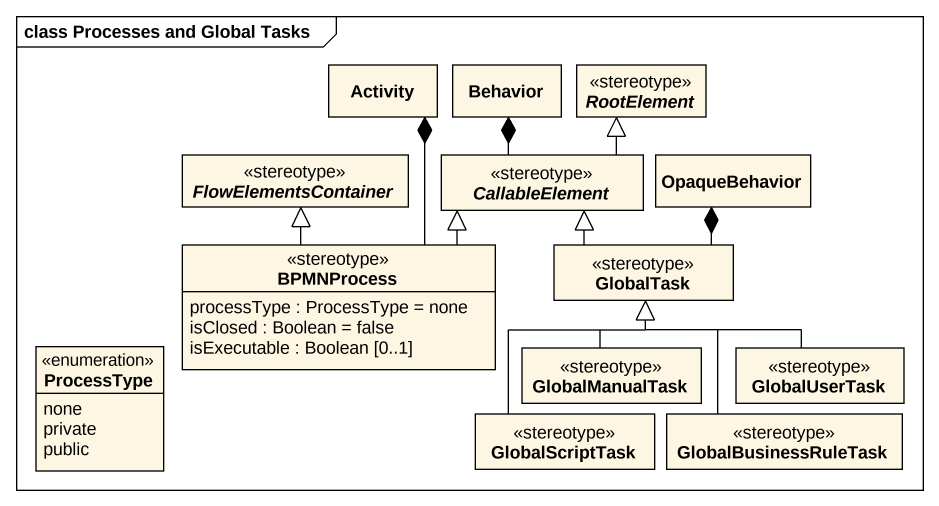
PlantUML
@startuml
mainframe class Processes and Global Tasks
hide circle
hide empty members
class Activity
class Behavior
abstract class RootElement <<stereotype>>
abstract class FlowElementsContainer <<stereotype>>
abstract class CallableElement <<stereotype>>
class OpaqueBehavior
class BPMNProcess <<stereotype>> {
  processType : ProcessType = none
  isClosed : Boolean = false
  isExecutable : Boolean [0..1]
}
class GlobalTask <<stereotype>>
enum ProcessType {
  none
  private
  public
}
class GlobalManualTask <<stereotype>>
class GlobalUserTask <<stereotype>>
class GlobalScriptTask <<stereotype>>
class GlobalBusinessRuleTask <<stereotype>>
CallableElement -up-* Behavior
CallableElement -up-|> RootElement
BPMNProcess -up-* Activity
BPMNProcess -up-|> FlowElementsContainer
BPMNProcess -up-|> CallableElement
GlobalTask -up-|> CallableElement
GlobalTask -up-* OpaqueBehavior
GlobalManualTask -up-|> GlobalTask
GlobalUserTask -left-|> GlobalTask
GlobalScriptTask -up-|> GlobalTask
GlobalBusinessRuleTask -up-|> GlobalTask
@enduml
